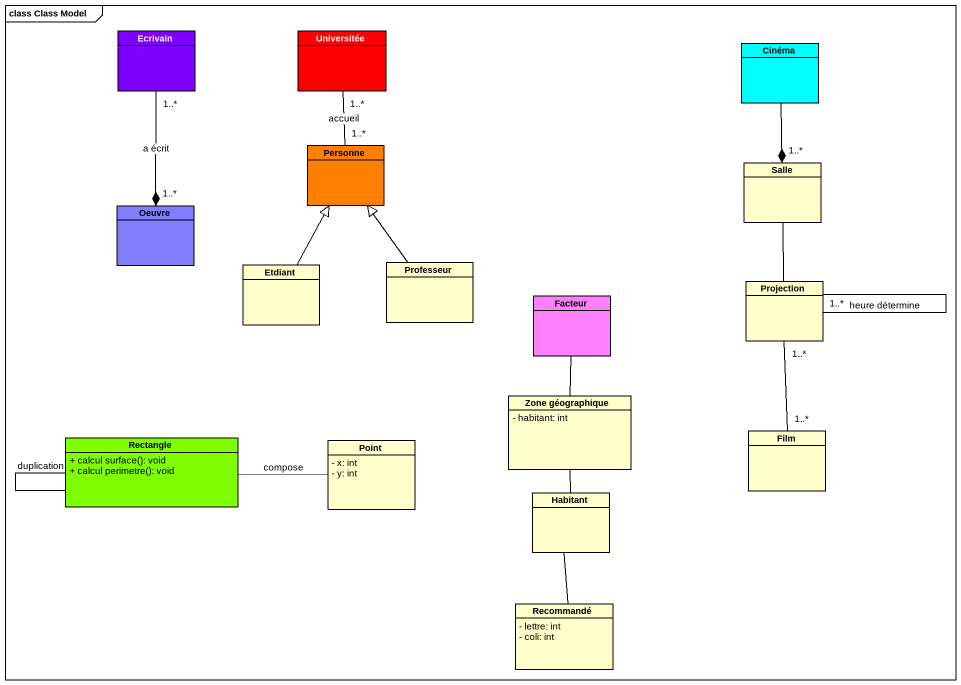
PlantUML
@startuml
mainframe class Class Model
hide circle
hide empty members
skinparam classAttributeIconSize 0
class Ecrivain #8000FF
class Universitée #FF0000
class Cinéma #00FFFF
class Personne #FF8000
class Salle
class Oeuvre #8080FF
class Etdiant
class Professeur
class Projection
class Facteur #FF80FF
class "Zone géographique" as Zone_géographique {
  - habitant: int
}
class Film
class "Rectangle" as Rectangle_ #80FF00 {
  + calcul surface(): void
  + calcul perimetre(): void
}
class Point {
  - x: int
  - y: int
}
class Habitant
class Recommandé {
  - lettre: int
  - coli: int
}
Universitée "1..*" -- "1..*" Personne : accueil
Cinéma --* "1..*" Salle
Oeuvre "1..*" *-up- "1..*" Ecrivain : a écrit
Etdiant -up-|> Personne
Professeur -up-|> Personne
Projection -up- Salle
Projection "1..*" -- Projection : heure détermine
Zone_géographique -up- Facteur
Film "1..*" -up- "1..*" Projection
Rectangle_ -- Rectangle_ : duplication
Rectangle_ -right- Point : compose
Habitant -up- Zone_géographique
Recommandé -up- Habitant
@enduml
